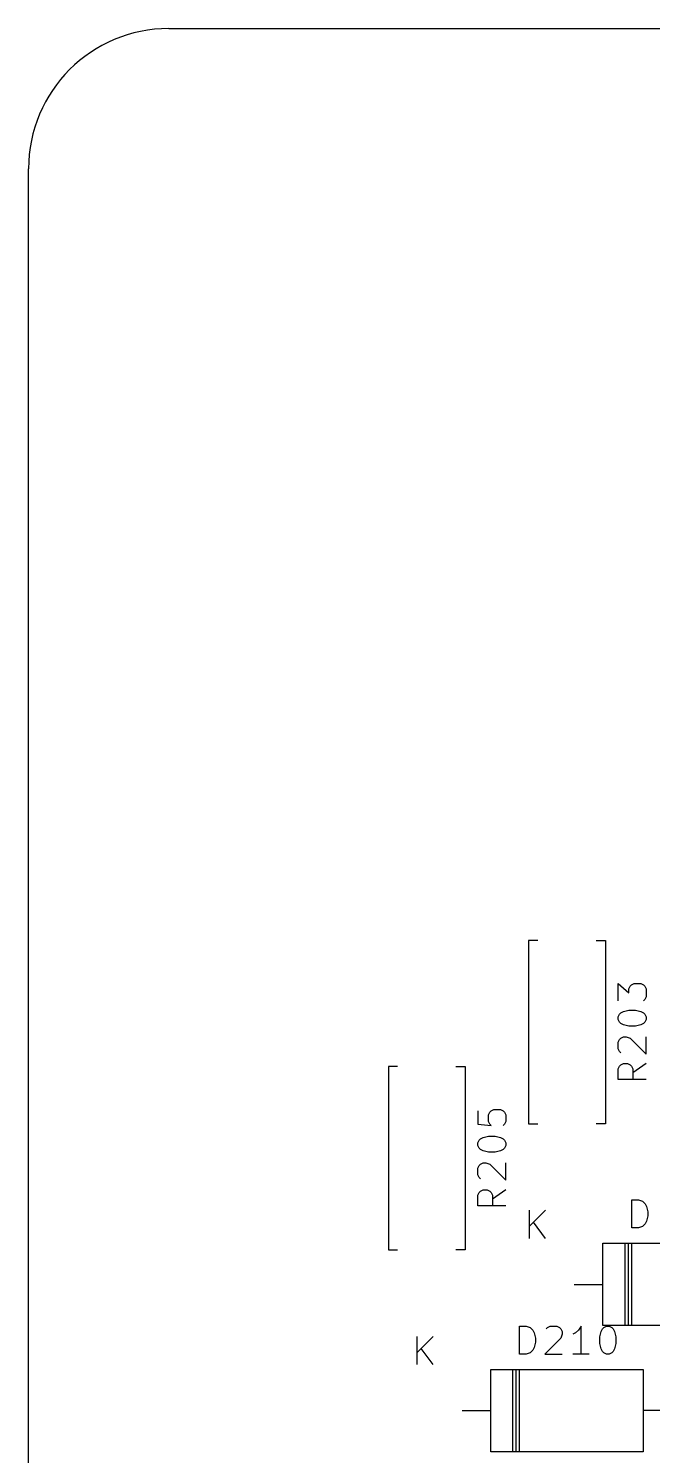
# Model space of a CAD drawing. Header units: millimetres. Extents: x 103 to 306, y -210 to -79.
# Drawn here: x 103.3 to 125.5, y -130.1 to -79.2 of the extents above; entities that cross this region are included whole.
import ezdxf

# ---------------------------------------------------------------- set-up
doc = ezdxf.new("R2010")
doc.units = ezdxf.units.MM
doc.layers.add('Edge.Cuts', color=254, linetype='CONTINUOUS', true_color=0xd0d2cd)
doc.layers.add('F.Silkscreen', color=41, linetype='CONTINUOUS', true_color=0xf2eda1)

msp = doc.modelspace()

# ---------------------------------------------------------------- linework, layer by layer
at = {"layer": 'Edge.Cuts', "linetype": 'CONTINUOUS'}
for p, q in [((108.3, -79.2), (300.5, -79.2)), ((103.3, -205.2), (103.3, -84.2))]:
    msp.add_line(p, q, dxfattribs=at)
at = {"layer": 'Edge.Cuts'}
msp.add_arc((108.3, -84.2), 5, 90, 180, dxfattribs=at)
at = {"layer": 'F.Silkscreen', "linetype": 'CONTINUOUS'}
for p, q in [((121.13, -111.73), (121.13, -118.27)), ((121.46, -111.73), (121.13, -111.73)), ((123.54, -111.73), (123.87, -111.73)), ((123.87, -111.73), (123.87, -118.27)), ((124.324819, -113.880951), (124.324819, -113.261904)), ((124.324819, -113.261904), (124.705771, -113.595237)), ((124.705771, -113.45238), (124.75339, -113.357142)), ((124.705771, -113.595237), (124.705771, -113.45238)), ((124.75339, -113.357142), (124.801009, -113.309523)), ((124.801009, -113.309523), (124.896247, -113.261904)), ((124.896247, -113.261904), (125.134342, -113.261904)), ((125.134342, -113.261904), (125.22958, -113.309523)), ((125.22958, -113.309523), (125.2772, -113.357142)), ((125.2772, -113.357142), (125.324819, -113.45238)), ((125.324819, -113.45238), (125.324819, -113.738094)), ((125.2772, -113.833332), (125.22958, -113.880951)), ((125.324819, -113.738094), (125.2772, -113.833332)), ((124.324819, -114.45238), (124.372438, -114.357142)), ((124.324819, -114.547618), (124.324819, -114.45238)), ((124.372438, -114.357142), (124.420057, -114.309523)), ((124.420057, -114.309523), (124.515295, -114.261904)), ((124.515295, -114.261904), (124.705771, -114.214285)), ((124.705771, -114.214285), (124.943866, -114.214285)), ((124.943866, -114.214285), (125.134342, -114.261904)), ((125.134342, -114.261904), (125.22958, -114.309523)), ((125.22958, -114.309523), (125.2772, -114.357142)), ((125.2772, -114.357142), (125.324819, -114.45238)), ((125.324819, -114.45238), (125.324819, -114.547618)), ((124.372438, -114.642856), (124.324819, -114.547618)), ((124.420057, -114.690475), (124.372438, -114.642856)), ((124.515295, -114.738094), (124.420057, -114.690475)), ((124.705771, -114.785713), (124.515295, -114.738094)), ((124.943866, -114.785713), (124.705771, -114.785713)), ((125.134342, -114.738094), (124.943866, -114.785713)), ((125.22958, -114.690475), (125.134342, -114.738094)), ((125.2772, -114.642856), (125.22958, -114.690475)), ((125.324819, -114.547618), (125.2772, -114.642856)), ((124.324819, -115.357142), (124.372438, -115.261904)), ((124.324819, -115.595237), (124.324819, -115.357142)), ((124.372438, -115.261904), (124.420057, -115.214285)), ((124.420057, -115.214285), (124.515295, -115.166666)), ((124.515295, -115.166666), (124.610533, -115.166666)), ((124.610533, -115.166666), (124.75339, -115.214285)), ((124.75339, -115.214285), (125.324819, -115.785713)), ((125.324819, -115.785713), (125.324819, -115.166666)), ((124.372438, -115.690475), (124.324819, -115.595237)), ((124.420057, -115.738094), (124.372438, -115.690475)), ((116.13, -116.23), (116.13, -122.77)), ((116.46, -116.23), (116.13, -116.23)), ((118.54, -116.23), (118.87, -116.23)), ((118.87, -116.23), (118.87, -122.77)), ((124.324819, -116.309523), (124.372438, -116.214285)), ((124.324819, -116.690475), (124.324819, -116.309523)), ((124.372438, -116.214285), (124.420057, -116.166666)), ((124.420057, -116.166666), (124.515295, -116.119047)), ((124.515295, -116.119047), (124.658152, -116.119047)), ((124.658152, -116.119047), (124.75339, -116.166666)), ((124.75339, -116.166666), (124.801009, -116.214285)), ((124.801009, -116.214285), (124.848628, -116.309523)), ((125.324819, -116.119047), (124.848628, -116.45238)), ((124.848628, -116.309523), (124.848628, -116.690475)), ((125.324819, -116.690475), (124.324819, -116.690475)), ((119.324819, -117.809523), (119.324819, -118.285713)), ((119.705771, -117.95238), (119.75339, -117.857142)), ((119.705771, -118.190475), (119.705771, -117.95238)), ((119.75339, -117.857142), (119.801009, -117.809523)), ((119.801009, -117.809523), (119.896247, -117.761904)), ((119.896247, -117.761904), (120.134342, -117.761904)), ((120.134342, -117.761904), (120.22958, -117.809523)), ((120.22958, -117.809523), (120.2772, -117.857142)), ((120.2772, -117.857142), (120.324819, -117.95238)), ((120.324819, -117.95238), (120.324819, -118.190475)), ((119.324819, -118.285713), (119.801009, -118.333332)), ((119.75339, -118.285713), (119.705771, -118.190475)), ((119.801009, -118.333332), (119.75339, -118.285713)), ((120.2772, -118.285713), (120.22958, -118.333332)), ((120.324819, -118.190475), (120.2772, -118.285713)), ((121.13, -118.27), (121.46, -118.27)), ((123.87, -118.27), (123.54, -118.27)), ((119.324819, -118.95238), (119.372438, -118.857142)), ((119.324819, -119.047618), (119.324819, -118.95238)), ((119.372438, -119.142856), (119.324819, -119.047618)), ((119.372438, -118.857142), (119.420057, -118.809523)), ((119.420057, -118.809523), (119.515295, -118.761904)), ((119.515295, -118.761904), (119.705771, -118.714285)), ((119.705771, -118.714285), (119.943866, -118.714285)), ((119.943866, -118.714285), (120.134342, -118.761904)), ((120.134342, -118.761904), (120.22958, -118.809523)), ((120.22958, -118.809523), (120.2772, -118.857142)), ((120.2772, -118.857142), (120.324819, -118.95238)), ((120.324819, -119.047618), (120.2772, -119.142856)), ((120.324819, -118.95238), (120.324819, -119.047618)), ((119.420057, -119.190475), (119.372438, -119.142856)), ((119.515295, -119.238094), (119.420057, -119.190475)), ((119.705771, -119.285713), (119.515295, -119.238094)), ((119.943866, -119.285713), (119.705771, -119.285713)), ((120.134342, -119.238094), (119.943866, -119.285713)), ((120.22958, -119.190475), (120.134342, -119.238094)), ((120.2772, -119.142856), (120.22958, -119.190475)), ((119.324819, -119.857142), (119.372438, -119.761904)), ((119.324819, -120.095237), (119.324819, -119.857142)), ((119.372438, -120.190475), (119.324819, -120.095237)), ((119.372438, -119.761904), (119.420057, -119.714285)), ((119.420057, -119.714285), (119.515295, -119.666666)), ((119.515295, -119.666666), (119.610533, -119.666666)), ((119.610533, -119.666666), (119.75339, -119.714285)), ((119.75339, -119.714285), (120.324819, -120.285713)), ((120.324819, -120.285713), (120.324819, -119.666666)), ((119.420057, -120.238094), (119.372438, -120.190475)), ((119.420057, -120.666666), (119.515295, -120.619047)), ((119.515295, -120.619047), (119.658152, -120.619047)), ((119.658152, -120.619047), (119.75339, -120.666666)), ((120.324819, -120.619047), (119.848628, -120.95238)), ((119.324819, -120.809523), (119.372438, -120.714285)), ((119.324819, -121.190475), (119.324819, -120.809523)), ((119.372438, -120.714285), (119.420057, -120.666666)), ((119.75339, -120.666666), (119.801009, -120.714285)), ((119.801009, -120.714285), (119.848628, -120.809523)), ((119.848628, -120.809523), (119.848628, -121.190475)), ((124.809524, -121.984819), (124.809524, -120.984819)), ((124.809524, -120.984819), (125.047619, -120.984819)), ((125.047619, -120.984819), (125.190476, -121.032438)), ((125.190476, -121.032438), (125.285714, -121.127676)), ((125.285714, -121.127676), (125.333333, -121.222914)), ((120.324819, -121.190475), (119.324819, -121.190475)), ((121.158095, -122.354819), (121.158095, -121.354819)), ((121.729523, -121.354819), (121.158095, -121.926247)), ((125.333333, -121.222914), (125.380952, -121.41339)), ((125.380952, -121.556247), (125.333333, -121.746723)), ((125.380952, -121.41339), (125.380952, -121.556247)), ((121.729523, -122.354819), (121.300952, -121.78339)), ((125.047619, -121.984819), (124.809524, -121.984819)), ((125.190476, -121.9372), (125.047619, -121.984819)), ((125.285714, -121.841961), (125.190476, -121.9372)), ((125.333333, -121.746723), (125.285714, -121.841961)), ((123.78, -122.53), (129.22, -122.53)), ((123.78, -125.47), (123.78, -122.53)), ((124.56, -122.53), (124.56, -125.47)), ((124.68, -122.53), (124.68, -125.47)), ((124.8, -122.53), (124.8, -125.47)), ((116.13, -122.77), (116.46, -122.77)), ((118.87, -122.77), (118.54, -122.77)), ((122.76, -124), (123.78, -124)), ((120.809524, -126.484819), (120.809524, -125.484819)), ((120.809524, -125.484819), (121.047619, -125.484819)), ((121.047619, -125.484819), (121.190476, -125.532438)), ((121.190476, -125.532438), (121.285714, -125.627676)), ((121.285714, -125.627676), (121.333333, -125.722914)), ((121.333333, -125.722914), (121.380952, -125.91339)), ((121.761905, -125.580057), (121.809524, -125.532438)), ((121.809524, -125.532438), (121.904762, -125.484819)), ((121.904762, -125.484819), (122.142857, -125.484819)), ((122.142857, -125.484819), (122.238095, -125.532438)), ((122.238095, -125.532438), (122.285714, -125.580057)), ((122.285714, -125.580057), (122.333333, -125.675295)), ((122.333333, -125.675295), (122.333333, -125.770533)), ((122.809524, -125.722914), (122.714286, -125.770533)), ((122.904762, -125.627676), (122.809524, -125.722914)), ((123, -125.484819), (122.904762, -125.627676)), ((123, -126.484819), (123, -125.484819)), ((123.666667, -125.865771), (123.714286, -125.675295)), ((123.714286, -125.675295), (123.761905, -125.580057)), ((123.761905, -125.580057), (123.809524, -125.532438)), ((129.22, -125.47), (123.78, -125.47)), ((123.809524, -125.532438), (123.904762, -125.484819)), ((123.904762, -125.484819), (124, -125.484819)), ((124, -125.484819), (124.095238, -125.532438)), ((124.095238, -125.532438), (124.142857, -125.580057)), ((124.142857, -125.580057), (124.190476, -125.675295)), ((124.190476, -125.675295), (124.238095, -125.865771)), ((117.158095, -126.854819), (117.158095, -125.854819)), ((117.729523, -125.854819), (117.158095, -126.426247)), ((121.380952, -126.056247), (121.333333, -126.246723)), ((121.380952, -125.91339), (121.380952, -126.056247)), ((122.285714, -125.91339), (121.714286, -126.484819)), ((122.333333, -125.770533), (122.285714, -125.91339)), ((123.666667, -126.103866), (123.666667, -125.865771)), ((123.714286, -126.294342), (123.666667, -126.103866)), ((124.238095, -126.103866), (124.190476, -126.294342)), ((124.238095, -125.865771), (124.238095, -126.103866)), ((117.729523, -126.854819), (117.300952, -126.28339)), ((121.047619, -126.484819), (120.809524, -126.484819)), ((121.190476, -126.4372), (121.047619, -126.484819)), ((121.285714, -126.341961), (121.190476, -126.4372)), ((121.333333, -126.246723), (121.285714, -126.341961)), ((121.714286, -126.484819), (122.333333, -126.484819)), ((123.285714, -126.484819), (122.714286, -126.484819)), ((123.761905, -126.38958), (123.714286, -126.294342)), ((123.809524, -126.4372), (123.761905, -126.38958)), ((123.904762, -126.484819), (123.809524, -126.4372)), ((124, -126.484819), (123.904762, -126.484819)), ((124.095238, -126.4372), (124, -126.484819)), ((124.142857, -126.38958), (124.095238, -126.4372)), ((124.190476, -126.294342), (124.142857, -126.38958)), ((119.78, -127.03), (125.22, -127.03)), ((119.78, -129.97), (119.78, -127.03)), ((120.56, -127.03), (120.56, -129.97)), ((120.68, -127.03), (120.68, -129.97)), ((120.8, -127.03), (120.8, -129.97)), ((125.22, -127.03), (125.22, -129.97)), ((118.76, -128.5), (119.78, -128.5)), ((126.24, -128.5), (125.22, -128.5)), ((125.22, -129.97), (119.78, -129.97))]:
    msp.add_line(p, q, dxfattribs=at)

doc.saveas('drawing.dxf')
